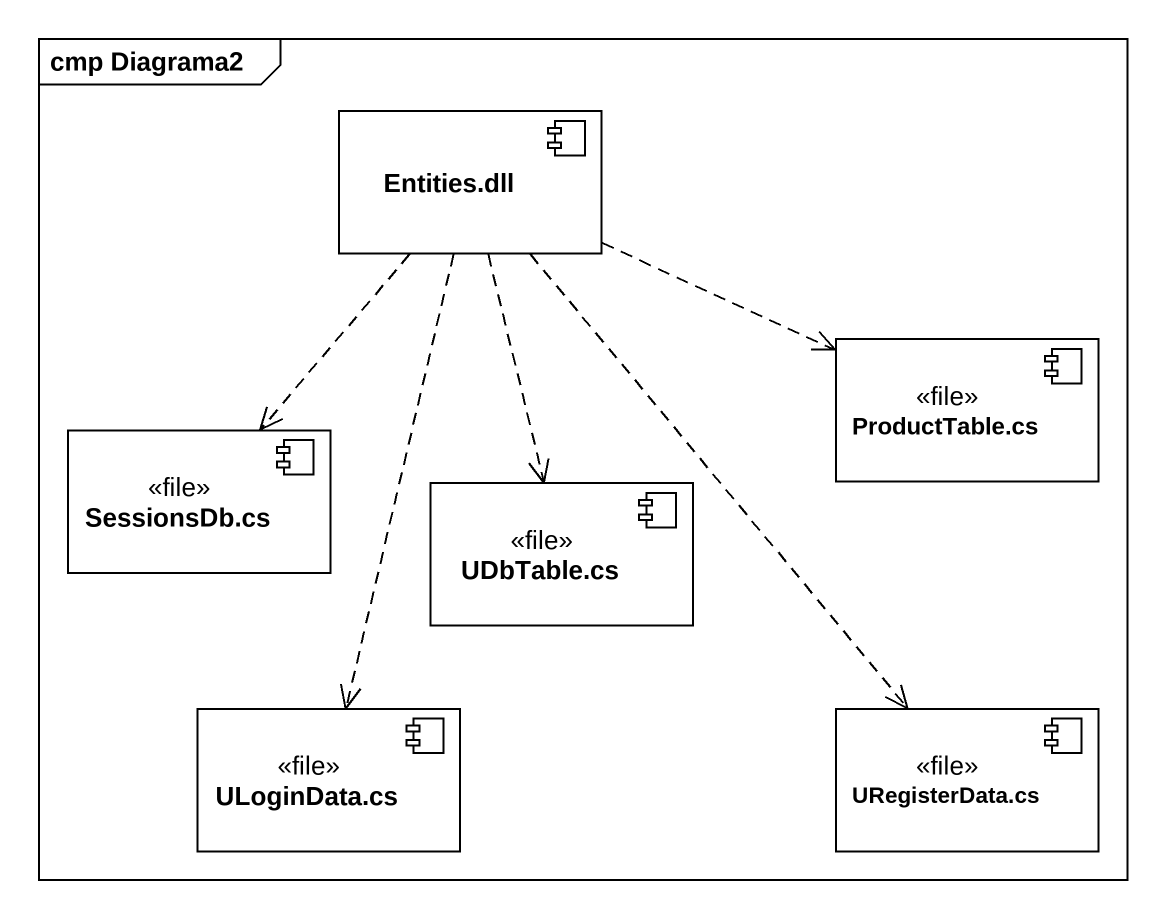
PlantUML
@startuml
mainframe cmp Diagrama2
component "Entities.dll" as Entities_dll
component "ProductTable.cs" as ProductTable_cs <<file>>
component "SessionsDb.cs" as SessionsDb_cs <<file>>
component "UDbTable.cs" as UDbTable_cs <<file>>
component "ULoginData.cs" as ULoginData_cs <<file>>
component "URegisterData.cs" as URegisterData_cs <<file>>
Entities_dll .right.> ProductTable_cs
Entities_dll ..> SessionsDb_cs
Entities_dll ..> UDbTable_cs
Entities_dll ..> ULoginData_cs
Entities_dll ..> URegisterData_cs
@enduml
